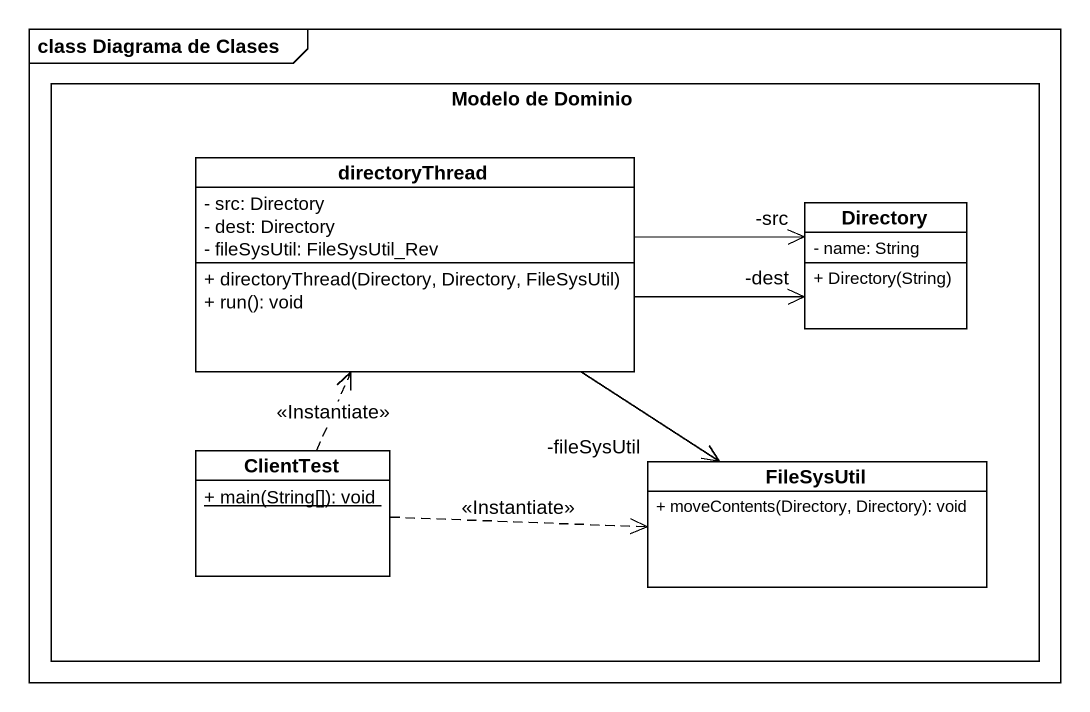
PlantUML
@startuml
mainframe class Diagrama de Clases
hide circle
hide empty members
skinparam classAttributeIconSize 0
rectangle "Modelo de Dominio" as Modelo_de_Dominio {
  class directoryThread {
    - src: Directory
    - dest: Directory
    - fileSysUtil: FileSysUtil_Rev
    + directoryThread(Directory, Directory, FileSysUtil)
    + run(): void
  }
  class Directory {
    - name: String
    + Directory(String)
  }
  class ClientTest {
    {static} + main(String[]): void
  }
  class FileSysUtil {
    + moveContents(Directory, Directory): void
  }
}
directoryThread -right-> "-dest" Directory
directoryThread -right-> "-src" Directory
directoryThread --> "-fileSysUtil" FileSysUtil
ClientTest .up.> directoryThread : <<Instantiate>>
ClientTest .right.> FileSysUtil : <<Instantiate>>
@enduml
